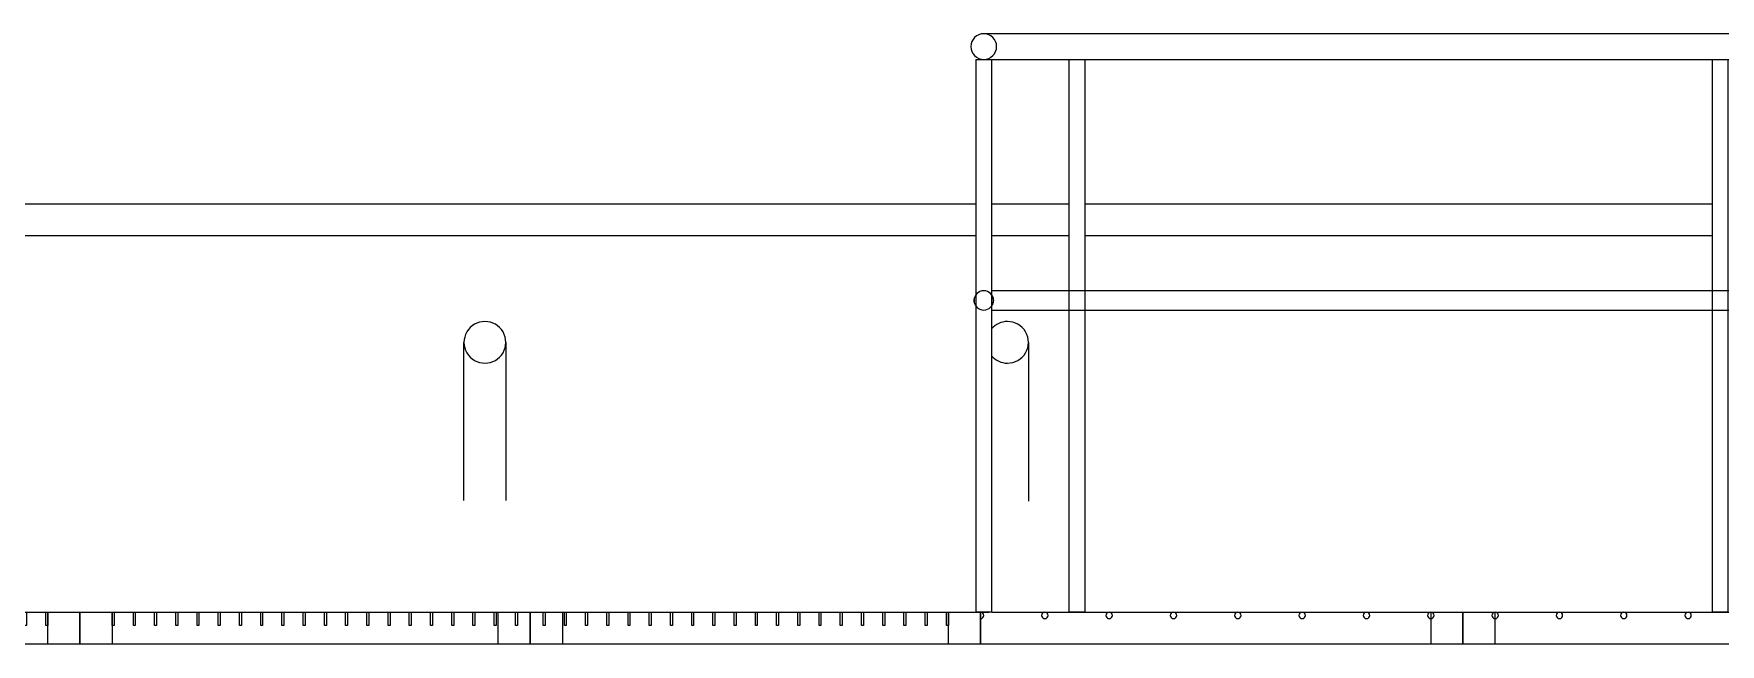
# Model space of a CAD drawing. Header units: metres. Extents: x -3 to 137, y -7 to 15.
# Drawn here: x 28.166 to 30.788, y -0.05 to 0.9 of the extents above; entities that cross this region are included whole.
import ezdxf

# ---------------------------------------------------------------- set-up
doc = ezdxf.new("R2010")
doc.units = ezdxf.units.M
doc.linetypes.add('Centre', pattern=[0.03175, 0.00635, -0.00475, 0.0159, -0.00475])
for name, color, linetype, lineweight in [('A-FLOR-HRAL', 7, 'Continuous', 9), ('A-FLOR-LEVL', 7, 'Continuous', 9), ('A-GENM', 7, 'Continuous', 9), ('A-WALL', 7, 'Continuous', 9), ('P-PIPE', 7, 'Continuous', 9)]:
    doc.layers.add(name, color=color, linetype=linetype, lineweight=lineweight)

# ---------------------------------------------------------------- blocks, each defined once
blk = doc.blocks.new('M_RVR_Grating - 0_80 x 0_70-V41-Elevation 4 - a')
at = {"layer": 'A-GENM', "color": 8, "true_color": 0x808080}
for p, q in [((-3.0953, 0), (-2.9753, 0)), ((-2.9503, 0), (-2.3628, 0)), ((-2.4128, 0), (-2.3628, 0)), ((-2.4128, 0), (-2.4128, -0.05)), ((-2.3628, -0.05), (-2.3628, 0)), ((-2.3628, 0), (-2.3628, -0.05)), ((-2.3628, -0.05), (-3.1128, -0.05)), ((-2.3628, -0.05), (-2.4128, -0.05))]:
    blk.add_line(p, q, dxfattribs=at)
for centre, start, end in [((-3.1128, -0.005), 0, 90), ((-3.1128, -0.005), 270, 360), ((-3.0128, -0.005), 0, 180), ((-3.0128, -0.005), 180, 360), ((-2.9128, -0.005), 0, 180), ((-2.9128, -0.005), 180, 360), ((-2.8128, -0.005), 0, 180), ((-2.8128, -0.005), 180, 360), ((-2.7128, -0.005), 0, 180), ((-2.7128, -0.005), 180, 360), ((-2.6128, -0.005), 0, 180), ((-2.6128, -0.005), 180, 360), ((-2.5128, -0.005), 0, 180), ((-2.5128, -0.005), 180, 360), ((-2.4128, -0.005), 0, 180), ((-2.4128, -0.005), 180, 360)]:
    blk.add_arc(centre, 0.005, start, end, dxfattribs=at)
blk = doc.blocks.new('M_RVR_Grating - 0_80 x 0_70-V42-Elevation 4 - a')
at = {"layer": 'A-GENM', "color": 8, "true_color": 0x808080}
for p, q in [((-2.3628, 0), (-1.9753, 0)), ((-2.3628, 0), (-2.3628, -0.05)), ((-2.3628, 0), (-2.3128, 0)), ((-2.3628, -0.05), (-2.3628, 0)), ((-2.3128, -0.05), (-2.3128, 0)), ((-1.9503, 0), (-1.5628, 0)), ((-1.6128, 0), (-1.5628, 0)), ((-1.6128, -0.05), (-1.6128, 0)), ((-1.5628, -0.05), (-1.5628, 0)), ((-1.5628, -0.05), (-1.5628, 0)), ((-1.5628, -0.05), (-2.3628, -0.05)), ((-2.3128, -0.05), (-2.3628, -0.05)), ((-1.5628, -0.05), (-1.6128, -0.05))]:
    blk.add_line(p, q, dxfattribs=at)
for centre, start, end in [((-2.1128, -0.005), 360, 180), ((-1.7128, -0.005), 360, 180), ((-2.3128, -0.005), 360, 180), ((-2.3128, -0.005), 180, 360), ((-2.2128, -0.005), 360, 180), ((-2.2128, -0.005), 180, 360), ((-2.1128, -0.005), 180, 360), ((-2.0128, -0.005), 360, 180), ((-2.0128, -0.005), 180, 360), ((-1.9128, -0.005), 360, 180), ((-1.9128, -0.005), 180, 360), ((-1.8128, -0.005), 360, 180), ((-1.8128, -0.005), 180, 360), ((-1.7128, -0.005), 180, 360), ((-1.6128, -0.005), 360, 180), ((-1.6128, -0.005), 180, 360)]:
    blk.add_arc(centre, 0.005, start, end, dxfattribs=at)
blk = doc.blocks.new('M_RVR_Grating - 0_80 x 0_70-V48-Elevation 4 - a')
at = {"layer": 'A-GENM', "color": 8, "true_color": 0x808080}
for p, q in [((-3.8128, 0), (-3.7628, 0)), ((-3.8128, -0.05), (-3.8128, 0)), ((-3.8128, 0), (-3.1187, 0)), ((-3.8128, 0), (-3.8128, -0.05)), ((-3.7928, 0), (-3.7898, 0)), ((-3.7928, -0.021), (-3.7928, 0)), ((-3.7898, 0), (-3.7898, -0.021)), ((-3.7628, 0), (-3.7628, -0.05)), ((-3.7598, 0), (-3.7568, 0)), ((-3.7598, -0.021), (-3.7598, 0)), ((-3.7568, 0), (-3.7568, -0.021)), ((-3.7268, 0), (-3.7238, 0)), ((-3.7268, -0.021), (-3.7268, 0)), ((-3.7238, 0), (-3.7238, -0.021)), ((-3.6938, 0), (-3.6908, 0)), ((-3.6938, -0.021), (-3.6938, 0)), ((-3.6908, 0), (-3.6908, -0.021)), ((-3.6608, 0), (-3.6578, 0)), ((-3.6608, -0.021), (-3.6608, 0)), ((-3.6578, 0), (-3.6578, -0.021)), ((-3.6278, 0), (-3.6248, 0)), ((-3.6278, -0.021), (-3.6278, 0)), ((-3.6248, 0), (-3.6248, -0.021)), ((-3.5948, 0), (-3.5918, 0)), ((-3.5948, -0.021), (-3.5948, 0)), ((-3.5918, 0), (-3.5918, -0.021)), ((-3.5618, 0), (-3.5588, 0)), ((-3.5618, -0.021), (-3.5618, 0)), ((-3.5588, 0), (-3.5588, -0.021)), ((-3.5288, 0), (-3.5258, 0)), ((-3.5288, -0.021), (-3.5288, 0)), ((-3.5258, 0), (-3.5258, -0.021)), ((-3.4958, 0), (-3.4928, 0)), ((-3.4958, -0.021), (-3.4958, 0)), ((-3.4928, 0), (-3.4928, -0.021)), ((-3.4628, 0), (-3.4598, 0)), ((-3.4628, -0.021), (-3.4628, 0)), ((-3.4598, 0), (-3.4598, -0.021)), ((-3.4298, 0), (-3.4268, 0)), ((-3.4298, -0.021), (-3.4298, 0)), ((-3.4268, 0), (-3.4268, -0.021)), ((-3.3968, 0), (-3.3938, 0)), ((-3.3968, -0.021), (-3.3968, 0)), ((-3.3938, 0), (-3.3938, -0.021)), ((-3.3638, 0), (-3.3608, 0)), ((-3.3638, -0.021), (-3.3638, 0)), ((-3.3608, 0), (-3.3608, -0.021)), ((-3.3308, 0), (-3.3278, 0)), ((-3.3308, -0.021), (-3.3308, 0)), ((-3.3278, 0), (-3.3278, -0.021)), ((-3.2978, 0), (-3.2948, 0)), ((-3.2978, -0.021), (-3.2978, 0)), ((-3.2948, 0), (-3.2948, -0.021)), ((-3.2648, 0), (-3.2618, 0)), ((-3.2648, -0.021), (-3.2648, 0)), ((-3.2618, 0), (-3.2618, -0.021)), ((-3.2318, 0), (-3.2288, 0)), ((-3.2318, -0.021), (-3.2318, 0)), ((-3.2288, 0), (-3.2288, -0.021)), ((-3.1988, 0), (-3.1958, 0)), ((-3.1988, -0.021), (-3.1988, 0)), ((-3.1958, 0), (-3.1958, -0.021)), ((-3.1658, 0), (-3.1628, 0)), ((-3.1658, -0.021), (-3.1658, 0)), ((-3.1628, 0), (-3.1628, -0.021)), ((-3.1628, 0), (-3.1187, 0)), ((-3.1628, -0.05), (-3.1628, 0)), ((-3.1128, 0), (-3.1128, -0.05)), ((-3.1128, -0.05), (-3.1128, 0)), ((-3.7898, -0.021), (-3.7928, -0.021)), ((-3.7568, -0.021), (-3.7598, -0.021)), ((-3.7238, -0.021), (-3.7268, -0.021)), ((-3.6908, -0.021), (-3.6938, -0.021)), ((-3.6578, -0.021), (-3.6608, -0.021)), ((-3.6248, -0.021), (-3.6278, -0.021)), ((-3.5918, -0.021), (-3.5948, -0.021)), ((-3.5588, -0.021), (-3.5618, -0.021)), ((-3.5258, -0.021), (-3.5288, -0.021)), ((-3.4928, -0.021), (-3.4958, -0.021)), ((-3.4598, -0.021), (-3.4628, -0.021)), ((-3.4268, -0.021), (-3.4298, -0.021)), ((-3.3938, -0.021), (-3.3968, -0.021)), ((-3.3608, -0.021), (-3.3638, -0.021)), ((-3.3278, -0.021), (-3.3308, -0.021)), ((-3.2948, -0.021), (-3.2978, -0.021)), ((-3.2618, -0.021), (-3.2648, -0.021)), ((-3.2288, -0.021), (-3.2318, -0.021)), ((-3.1958, -0.021), (-3.1988, -0.021)), ((-3.1628, -0.021), (-3.1658, -0.021)), ((-3.7628, -0.05), (-3.8128, -0.05)), ((-3.1128, -0.05), (-3.8128, -0.05)), ((-3.1128, -0.05), (-3.1628, -0.05))]:
    blk.add_line(p, q, dxfattribs=at)
blk = doc.blocks.new('M_RVR_Grating - 0_80 x 0_70-V49-Elevation 4 - a')
at = {"layer": 'A-GENM', "color": 8, "true_color": 0x808080}
for p, q in [((-4.5128, 0), (-4.4628, 0)), ((-4.5128, -0.05), (-4.5128, 0)), ((-4.5128, 0), (-3.8128, 0)), ((-4.5128, 0), (-4.5128, -0.05)), ((-4.4628, 0), (-4.4598, 0)), ((-4.4628, -0.021), (-4.4628, 0)), ((-4.4628, 0), (-4.4628, -0.05)), ((-4.4598, 0), (-4.4598, -0.021)), ((-4.4298, 0), (-4.4268, 0)), ((-4.4298, -0.021), (-4.4298, 0)), ((-4.4268, 0), (-4.4268, -0.021)), ((-4.3968, 0), (-4.3938, 0)), ((-4.3968, -0.021), (-4.3968, 0)), ((-4.3938, 0), (-4.3938, -0.021)), ((-4.3638, 0), (-4.3608, 0)), ((-4.3638, -0.021), (-4.3638, 0)), ((-4.3608, 0), (-4.3608, -0.021)), ((-4.3308, 0), (-4.3278, 0)), ((-4.3308, -0.021), (-4.3308, 0)), ((-4.3278, 0), (-4.3278, -0.021)), ((-4.2978, 0), (-4.2948, 0)), ((-4.2978, -0.021), (-4.2978, 0)), ((-4.2948, 0), (-4.2948, -0.021)), ((-4.2648, 0), (-4.2618, 0)), ((-4.2648, -0.021), (-4.2648, 0)), ((-4.2618, 0), (-4.2618, -0.021)), ((-4.2318, 0), (-4.2288, 0)), ((-4.2318, -0.021), (-4.2318, 0)), ((-4.2288, 0), (-4.2288, -0.021)), ((-4.1988, 0), (-4.1958, 0)), ((-4.1988, -0.021), (-4.1988, 0)), ((-4.1958, 0), (-4.1958, -0.021)), ((-4.1658, 0), (-4.1628, 0)), ((-4.1658, -0.021), (-4.1658, 0)), ((-4.1628, 0), (-4.1628, -0.021)), ((-4.1328, 0), (-4.1298, 0)), ((-4.1328, -0.021), (-4.1328, 0)), ((-4.1298, 0), (-4.1298, -0.021)), ((-4.0998, 0), (-4.0968, 0)), ((-4.0998, -0.021), (-4.0998, 0)), ((-4.0968, 0), (-4.0968, -0.021)), ((-4.0668, 0), (-4.0638, 0)), ((-4.0668, -0.021), (-4.0668, 0)), ((-4.0638, 0), (-4.0638, -0.021)), ((-4.0338, 0), (-4.0308, 0)), ((-4.0338, -0.021), (-4.0338, 0)), ((-4.0308, 0), (-4.0308, -0.021)), ((-4.0008, 0), (-3.9978, 0)), ((-4.0008, -0.021), (-4.0008, 0)), ((-3.9978, 0), (-3.9978, -0.021)), ((-3.9678, 0), (-3.9648, 0)), ((-3.9678, -0.021), (-3.9678, 0)), ((-3.9648, 0), (-3.9648, -0.021)), ((-3.9348, 0), (-3.9318, 0)), ((-3.9348, -0.021), (-3.9348, 0)), ((-3.9318, 0), (-3.9318, -0.021)), ((-3.9018, 0), (-3.8988, 0)), ((-3.9018, -0.021), (-3.9018, 0)), ((-3.8988, 0), (-3.8988, -0.021)), ((-3.8688, 0), (-3.8658, 0)), ((-3.8688, -0.021), (-3.8688, 0)), ((-3.8658, 0), (-3.8658, -0.021)), ((-3.8628, 0), (-3.8128, 0)), ((-3.8628, -0.05), (-3.8628, 0)), ((-3.8358, 0), (-3.8328, 0)), ((-3.8358, -0.021), (-3.8358, 0)), ((-3.8328, 0), (-3.8328, -0.021)), ((-3.8128, 0), (-3.8128, -0.05)), ((-3.8128, -0.05), (-3.8128, 0)), ((-4.4598, -0.021), (-4.4628, -0.021)), ((-4.4268, -0.021), (-4.4298, -0.021)), ((-4.3938, -0.021), (-4.3968, -0.021)), ((-4.3608, -0.021), (-4.3638, -0.021)), ((-4.3278, -0.021), (-4.3308, -0.021)), ((-4.2948, -0.021), (-4.2978, -0.021)), ((-4.2618, -0.021), (-4.2648, -0.021)), ((-4.2288, -0.021), (-4.2318, -0.021)), ((-4.1958, -0.021), (-4.1988, -0.021)), ((-4.1628, -0.021), (-4.1658, -0.021)), ((-4.1298, -0.021), (-4.1328, -0.021)), ((-4.0968, -0.021), (-4.0998, -0.021)), ((-4.0638, -0.021), (-4.0668, -0.021)), ((-4.0308, -0.021), (-4.0338, -0.021)), ((-3.9978, -0.021), (-4.0008, -0.021)), ((-3.9648, -0.021), (-3.9678, -0.021)), ((-3.9318, -0.021), (-3.9348, -0.021)), ((-3.8988, -0.021), (-3.9018, -0.021)), ((-3.8658, -0.021), (-3.8688, -0.021)), ((-3.8328, -0.021), (-3.8358, -0.021)), ((-4.4628, -0.05), (-4.5128, -0.05)), ((-3.8128, -0.05), (-4.5128, -0.05)), ((-3.8128, -0.05), (-3.8628, -0.05))]:
    blk.add_line(p, q, dxfattribs=at)
blk = doc.blocks.new('M_RVR_Grating - 0_80 x 0_70-V50-Elevation 4 - a')
at = {"layer": 'A-GENM', "color": 8, "true_color": 0x808080}
for p, q in [((-5.2128, 0), (-5.1628, 0)), ((-5.2128, -0.05), (-5.2128, 0)), ((-5.2128, 0), (-4.5128, 0)), ((-5.2128, 0), (-5.2128, -0.05)), ((-5.1928, 0), (-5.1898, 0)), ((-5.1928, -0.021), (-5.1928, 0)), ((-5.1898, 0), (-5.1898, -0.021)), ((-5.1628, 0), (-5.1628, -0.05)), ((-5.1598, 0), (-5.1568, 0)), ((-5.1598, -0.021), (-5.1598, 0)), ((-5.1568, 0), (-5.1568, -0.021)), ((-5.1268, 0), (-5.1238, 0)), ((-5.1268, -0.021), (-5.1268, 0)), ((-5.1238, 0), (-5.1238, -0.021)), ((-5.0938, 0), (-5.0908, 0)), ((-5.0938, -0.021), (-5.0938, 0)), ((-5.0908, 0), (-5.0908, -0.021)), ((-5.0608, 0), (-5.0578, 0)), ((-5.0608, -0.021), (-5.0608, 0)), ((-5.0578, 0), (-5.0578, -0.021)), ((-5.0278, 0), (-5.0248, 0)), ((-5.0278, -0.021), (-5.0278, 0)), ((-5.0248, 0), (-5.0248, -0.021)), ((-4.9948, 0), (-4.9918, 0)), ((-4.9948, -0.021), (-4.9948, 0)), ((-4.9918, 0), (-4.9918, -0.021)), ((-4.9618, 0), (-4.9588, 0)), ((-4.9618, -0.021), (-4.9618, 0)), ((-4.9588, 0), (-4.9588, -0.021)), ((-4.9288, 0), (-4.9258, 0)), ((-4.9288, -0.021), (-4.9288, 0)), ((-4.9258, 0), (-4.9258, -0.021)), ((-4.8958, 0), (-4.8928, 0)), ((-4.8958, -0.021), (-4.8958, 0)), ((-4.8928, 0), (-4.8928, -0.021)), ((-4.8628, 0), (-4.8598, 0)), ((-4.8628, -0.021), (-4.8628, 0)), ((-4.8598, 0), (-4.8598, -0.021)), ((-4.8298, 0), (-4.8268, 0)), ((-4.8298, -0.021), (-4.8298, 0)), ((-4.8268, 0), (-4.8268, -0.021)), ((-4.7968, 0), (-4.7938, 0)), ((-4.7968, -0.021), (-4.7968, 0)), ((-4.7938, 0), (-4.7938, -0.021)), ((-4.7638, 0), (-4.7608, 0)), ((-4.7638, -0.021), (-4.7638, 0)), ((-4.7608, 0), (-4.7608, -0.021)), ((-4.7308, 0), (-4.7278, 0)), ((-4.7308, -0.021), (-4.7308, 0)), ((-4.7278, 0), (-4.7278, -0.021)), ((-4.6978, 0), (-4.6948, 0)), ((-4.6978, -0.021), (-4.6978, 0)), ((-4.6948, 0), (-4.6948, -0.021)), ((-4.6648, 0), (-4.6618, 0)), ((-4.6648, -0.021), (-4.6648, 0)), ((-4.6618, 0), (-4.6618, -0.021)), ((-4.6318, 0), (-4.6288, 0)), ((-4.6318, -0.021), (-4.6318, 0)), ((-4.6288, 0), (-4.6288, -0.021)), ((-4.5988, 0), (-4.5958, 0)), ((-4.5988, -0.021), (-4.5988, 0)), ((-4.5958, 0), (-4.5958, -0.021)), ((-4.5658, 0), (-4.5628, 0)), ((-4.5658, -0.021), (-4.5658, 0)), ((-4.5628, 0), (-4.5628, -0.021)), ((-4.5628, 0), (-4.5128, 0)), ((-4.5628, -0.05), (-4.5628, 0)), ((-4.5128, 0), (-4.5128, -0.05)), ((-4.5128, -0.05), (-4.5128, 0)), ((-5.1898, -0.021), (-5.1928, -0.021)), ((-5.1568, -0.021), (-5.1598, -0.021)), ((-5.1238, -0.021), (-5.1268, -0.021)), ((-5.0908, -0.021), (-5.0938, -0.021)), ((-5.0578, -0.021), (-5.0608, -0.021)), ((-5.0248, -0.021), (-5.0278, -0.021)), ((-4.9918, -0.021), (-4.9948, -0.021)), ((-4.9588, -0.021), (-4.9618, -0.021)), ((-4.9258, -0.021), (-4.9288, -0.021)), ((-4.8928, -0.021), (-4.8958, -0.021)), ((-4.8598, -0.021), (-4.8628, -0.021)), ((-4.8268, -0.021), (-4.8298, -0.021)), ((-4.7938, -0.021), (-4.7968, -0.021)), ((-4.7608, -0.021), (-4.7638, -0.021)), ((-4.7278, -0.021), (-4.7308, -0.021)), ((-4.6948, -0.021), (-4.6978, -0.021)), ((-4.6618, -0.021), (-4.6648, -0.021)), ((-4.6288, -0.021), (-4.6318, -0.021)), ((-4.5958, -0.021), (-4.5988, -0.021)), ((-4.5628, -0.021), (-4.5658, -0.021)), ((-5.1628, -0.05), (-5.2128, -0.05)), ((-4.5128, -0.05), (-5.2128, -0.05)), ((-4.5128, -0.05), (-4.5628, -0.05))]:
    blk.add_line(p, q, dxfattribs=at)
blk = doc.blocks.new('Railing - 25mm-2835101-Elevation 4 - a')
at = {"layer": 'A-FLOR-HRAL'}
for p, q in [((-2.9753, 0.86), (-2.9753, 0)), ((-2.9753, 0.86), (-2.9628, 0.86)), ((-2.9628, 0.86), (-2.9503, 0.86)), ((-2.9503, 0), (-2.9503, 0.86)), ((-2.9628, 0), (-2.9753, 0)), ((-2.9503, 0), (-2.9628, 0))]:
    blk.add_line(p, q, dxfattribs=at)
blk = doc.blocks.new('Railing - 25mm-V51-Elevation 4 - a')
at = {"layer": 'A-FLOR-HRAL'}
for p, q in [((0.0247, 0.86), (0.0247, 0.4925)), ((0.0247, 0.86), (0.0497, 0.86)), ((0.0497, 0.4925), (0.0497, 0.86)), ((0.0247, 0.4775), (0.0247, 0)), ((0.0497, 0), (0.0497, 0.4775)), ((0.0497, 0), (0.0247, 0))]:
    blk.add_line(p, q, dxfattribs=at)
blk = doc.blocks.new('Railing - 25mm-V52-Elevation 4 - a')
at = {"layer": 'A-FLOR-HRAL'}
for p, q in [((-3.1203, 0.86), (-3.1203, 0)), ((-3.1203, 0.86), (-3.0953, 0.86)), ((-3.0953, 0), (-3.0953, 0.86)), ((-3.0953, 0), (-3.1186, 0))]:
    blk.add_line(p, q, dxfattribs=at)
blk = doc.blocks.new('Railing - Railing-2836867-Elevation 4 - a')
at = {"layer": 'A-FLOR-HRAL'}
for p, q in [((0.0372, 0.5), (-3.0953, 0.5)), ((-3.0953, 0.47), (0.0372, 0.47))]:
    blk.add_line(p, q, dxfattribs=at)
for start, end in [(0, 180), (180, 360)]:
    blk.add_arc((-3.1078, 0.485), 0.015, start, end, dxfattribs=at)
for points in [[(-3.1228, 0.485), (-3.1228, 0.4863), (-3.1226, 0.4876), (-3.1223, 0.4889)], [(-3.1223, 0.4811), (-3.1226, 0.4824), (-3.1228, 0.4837), (-3.1228, 0.485)]]:
    blk.add_open_spline(points, degree=3, dxfattribs=at)
for points, knots in [([(-3.0948, 0.4925), (-3.0945, 0.4919), (-3.0939, 0.4908), (-3.093, 0.4883), (-3.0928, 0.4863), (-3.0928, 0.485)], [0.8333333, 0.8333333, 0.8333333, 0.8333333, 0.875, 0.9166667, 1, 1, 1, 1]), ([(-3.0928, 0.485), (-3.0928, 0.4837), (-3.093, 0.4817), (-3.0939, 0.4792), (-3.0945, 0.4781), (-3.0948, 0.4775)], [0, 0, 0, 0, 0.0833333, 0.125, 0.1666667, 0.1666667, 0.1666667, 0.1666667]), ([(0.0447, 0.498), (0.045, 0.4978), (0.0456, 0.4975), (0.0466, 0.4967), (0.0476, 0.4959), (0.0485, 0.4949), (0.0493, 0.4939), (0.0502, 0.4925), (0.0511, 0.4908), (0.052, 0.4883), (0.0522, 0.4863), (0.0522, 0.485)], [0.6666667, 0.6666667, 0.6666667, 0.6666667, 0.6875, 0.7083333, 0.75, 0.7708333, 0.7916667, 0.8333333, 0.875, 0.9166667, 1, 1, 1, 1]), ([(0.0522, 0.485), (0.0522, 0.4837), (0.052, 0.4817), (0.0511, 0.4792), (0.0502, 0.4775), (0.0493, 0.4761), (0.0485, 0.4751), (0.0476, 0.4741), (0.0464, 0.4731), (0.0453, 0.4723), (0.0447, 0.472)], [0, 0, 0, 0, 0.0833333, 0.125, 0.1666667, 0.2083333, 0.2291667, 0.25, 0.2916667, 0.3333333, 0.3333333, 0.3333333, 0.3333333])]:
    blk.add_open_spline(points, degree=3, knots=knots, dxfattribs=at)
for name, p in [('Railing - 25mm-V52-Elevation 4 - a', (0, 0)), ('Railing - 25mm-2835101-Elevation 4 - a', (0, 0)), ('Railing - 25mm-2835101-Elevation 4 - a', (1, 0)), ('Railing - 25mm-2835101-Elevation 4 - a', (2, 0)), ('Railing - 25mm-V51-Elevation 4 - a', (0, 0))]:
    blk.add_blockref(name, p)
blk = doc.blocks.new('Top Rail Type - Top Rail_Internal_-2836875-Elevation 4 - a')
at = {"layer": 'A-FLOR-HRAL'}
for p, q in [((0.0372, 0.9), (-3.1078, 0.9)), ((-3.0953, 0.86), (0.0372, 0.86))]:
    blk.add_line(p, q, dxfattribs=at)
for start, end in [(0, 180), (180, 0)]:
    blk.add_arc((-3.1078, 0.88), 0.02, start, end, dxfattribs=at)
for points, knots in [([(0.0372, 0.9), (0.0377, 0.9), (0.0385, 0.9), (0.0398, 0.8998), (0.0411, 0.8996), (0.0424, 0.8993), (0.0436, 0.899), (0.0449, 0.8985), (0.0461, 0.898), (0.0472, 0.8973), (0.0483, 0.8966), (0.0498, 0.8956), (0.0511, 0.8945), (0.0523, 0.8932), (0.0534, 0.8918), (0.0546, 0.89), (0.0557, 0.8877), (0.0569, 0.8844), (0.0572, 0.8817), (0.0572, 0.88)], [0.5, 0.5, 0.5, 0.5, 0.5208333, 0.5416667, 0.5625, 0.5833333, 0.6041667, 0.625, 0.6458333, 0.6666667, 0.6875, 0.7083333, 0.75, 0.7708333, 0.7916667, 0.8333333, 0.875, 0.9166667, 1, 1, 1, 1]), ([(0.0572, 0.88), (0.0572, 0.8783), (0.0569, 0.8756), (0.0557, 0.8723), (0.0546, 0.87), (0.0534, 0.8682), (0.0523, 0.8668), (0.0511, 0.8655), (0.0494, 0.8641), (0.0476, 0.8629), (0.0461, 0.862), (0.0449, 0.8615), (0.0436, 0.861), (0.0424, 0.8607), (0.0411, 0.8604), (0.0398, 0.8602), (0.0385, 0.86), (0.0377, 0.86), (0.0372, 0.86)], [0, 0, 0, 0, 0.0833333, 0.125, 0.1666667, 0.2083333, 0.2291667, 0.25, 0.2916667, 0.3333333, 0.3541667, 0.375, 0.3958333, 0.4166667, 0.4375, 0.4583333, 0.4791667, 0.5, 0.5, 0.5, 0.5])]:
    blk.add_open_spline(points, degree=3, knots=knots, dxfattribs=at)
blk = doc.blocks.new('M_Tramo tube Alim-01 - M_Tramo tube Alim-01-2962886-Elevation 4 - a')
at = {"layer": 'P-PIPE', "flags": 128}
for points in [[(-3.9158, 0.1736), (-3.9158, 0.1923), (-3.9158, 0.2231), (-3.9158, 0.2519), (-3.9158, 0.2787), (-3.9158, 0.3033), (-3.9158, 0.3258), (-3.9158, 0.346), (-3.9158, 0.3641), (-3.9158, 0.3798), (-3.9158, 0.3933), (-3.9158, 0.4045), (-3.9158, 0.4134), (-3.9158, 0.4198)], [(-3.8508, 0.4198), (-3.8508, 0.4132), (-3.8508, 0.4043), (-3.8508, 0.3931), (-3.8508, 0.3795), (-3.8508, 0.3637), (-3.8508, 0.3457), (-3.8508, 0.3253), (-3.8508, 0.3028), (-3.8508, 0.2782), (-3.8508, 0.2514), (-3.8508, 0.2225), (-3.8508, 0.1916), (-3.8508, 0.1736)]]:
    blk.add_lwpolyline(points, dxfattribs=at)
at = {"layer": 'P-PIPE'}
for major_axis in [(-0.0325, 0), (0.0325, 0)]:
    blk.add_ellipse((-3.8833, 0.4198), major_axis=major_axis, ratio=0.995809, start_param=4.712389, end_param=7.853982, dxfattribs=at)
blk = doc.blocks.new('M_Tramo tube Alim-01 - M_Tramo tube Alim-01-V56-Elevation 4 - a')
at = {"layer": 'P-PIPE', "flags": 128}
blk.add_lwpolyline([(-3.0384, 0.4198), (-3.0384, 0.4132), (-3.0384, 0.4043), (-3.0384, 0.3931), (-3.0384, 0.3795), (-3.0384, 0.3637), (-3.0384, 0.3457), (-3.0384, 0.3253), (-3.0384, 0.3028), (-3.0384, 0.2782), (-3.0384, 0.2514), (-3.0384, 0.2225), (-3.0384, 0.1916), (-3.0384, 0.1729)], dxfattribs=at)
at = {"layer": 'P-PIPE'}
for major_axis, start_param, end_param in [((-0.0325, 0), 4.712389, 5.571199), ((0.0325, 0), 4.712389, 7.853982), ((0.0325, 0), 3.853579, 4.712389)]:
    blk.add_ellipse((-3.0709, 0.4198), major_axis=major_axis, ratio=0.995809, start_param=start_param, end_param=end_param, dxfattribs=at)

msp = doc.modelspace()

# ---------------------------------------------------------------- linework, layer by layer
at = {"layer": 'A-FLOR-LEVL', "color": 253, "linetype": 'Centre', "true_color": 0xaaaaaa}
msp.add_line((17.1512, 0), (34.6621, 0), dxfattribs=at)
at = {"layer": 'A-WALL'}
for p, q in [((22.6532, 0.6354), (29.6302, 0.6354)), ((29.6552, 0.6354), (29.7752, 0.6354)), ((29.8002, 0.6354), (30.7752, 0.6354)), ((29.6302, 0.5854), (22.6532, 0.5854)), ((29.7752, 0.5854), (29.6552, 0.5854)), ((30.7752, 0.5854), (29.8002, 0.5854))]:
    msp.add_line(p, q, dxfattribs=at)

# ---------------------------------------------------------------- block references
at = {"layer": 'A-FLOR-HRAL'}
for name in ['Top Rail Type - Top Rail_Internal_-2836875-Elevation 4 - a', 'Railing - Railing-2836867-Elevation 4 - a']:
    msp.add_blockref(name, (32.7505, 0), dxfattribs=at)
at = {"layer": 'A-GENM', "color": 8, "true_color": 0x808080}
for name in ['M_RVR_Grating - 0_80 x 0_70-V50-Elevation 4 - a', 'M_RVR_Grating - 0_80 x 0_70-V49-Elevation 4 - a', 'M_RVR_Grating - 0_80 x 0_70-V48-Elevation 4 - a', 'M_RVR_Grating - 0_80 x 0_70-V41-Elevation 4 - a', 'M_RVR_Grating - 0_80 x 0_70-V42-Elevation 4 - a']:
    msp.add_blockref(name, (32.7505, 0), dxfattribs=at)
at = {"layer": 'P-PIPE'}
for name in ['M_Tramo tube Alim-01 - M_Tramo tube Alim-01-2962886-Elevation 4 - a', 'M_Tramo tube Alim-01 - M_Tramo tube Alim-01-V56-Elevation 4 - a']:
    msp.add_blockref(name, (32.7505, 0), dxfattribs=at)

doc.saveas('drawing.dxf')
